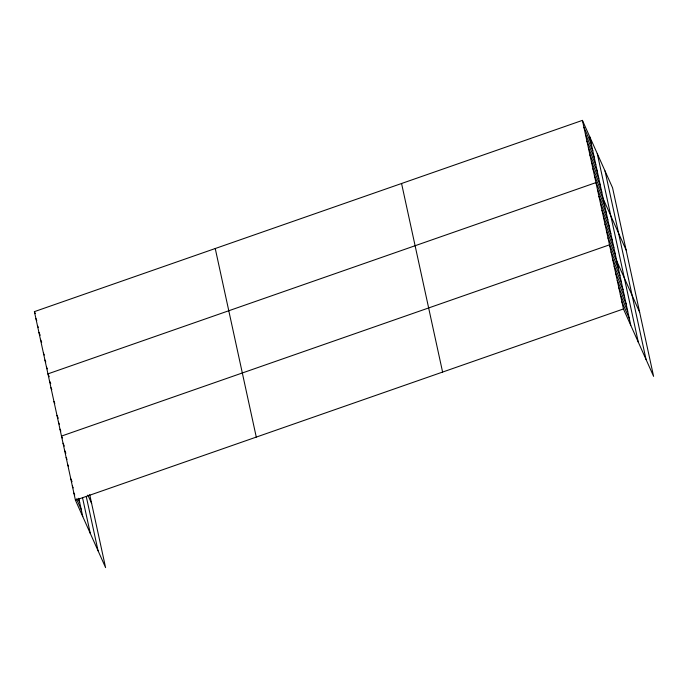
<?xml version="1.0" encoding="UTF-8"?>
<svg xmlns="http://www.w3.org/2000/svg" width="688" height="688" viewBox="0 0 688 688"><rect width="100%" height="100%" fill="white"/><g stroke="black" fill="none" stroke-linecap="round" stroke-linejoin="round"><path stroke-width="1.03" d="M89.707 494.612L105.591 567.617L75.439 500.202L34.4 311.638L582.409 120.383L612.561 187.798L653.6 376.362L623.448 308.955L582.409 120.383M75.439 500.202L623.448 308.955M583.914 127.297L591.25 143.706M585.419 134.212L592.755 150.62M586.924 141.126L594.26 157.526M588.429 148.04L595.765 164.441M589.934 154.955L597.27 171.355M591.439 161.869L598.775 178.269M592.944 168.784L600.28 185.184M594.449 175.698L601.785 192.098M626.106 250.019L595.954 182.612L47.945 373.868L49.235 376.757M597.459 189.527L604.795 205.927M598.964 196.441L606.3 212.841M600.469 203.356L607.805 219.756M601.974 210.27L609.31 226.67M603.479 217.184L610.815 233.585M604.976 224.099L612.32 240.499M606.481 231.013L613.825 247.413M607.986 237.928L615.33 254.328M639.651 312.249L609.491 244.842L61.481 436.089L62.35 438.024M611.047 251.963L618.383 268.363M612.595 259.084L619.931 275.492M614.143 266.213L621.479 282.613M615.691 273.334L623.036 289.734M617.248 280.455L624.584 296.863M618.796 287.584L626.132 303.984M620.344 294.705L627.68 311.105M621.892 301.826L629.236 318.234M34.4 311.638L35.26 313.565M35.905 318.553L36.765 320.479M37.41 325.467L38.27 327.393M38.915 332.381L40.205 335.271M40.42 339.296L41.71 342.185M43.43 353.125L44.29 355.051M44.935 360.039L45.795 361.965M46.44 366.953L47.3 368.88M49.45 380.782L50.74 383.672M50.955 387.697L51.815 389.623M53.956 401.517L54.825 403.452M56.966 415.346L58.265 418.244M58.471 422.26L59.34 424.195M59.976 429.174L60.845 431.109M87.875 495.085L91.642 503.504M63.038 443.218L64.328 446.108M64.586 450.339L65.876 453.237M66.134 457.46L66.994 459.395M67.682 464.589L68.551 466.516M70.787 478.831L72.077 481.729M72.335 485.96L73.195 487.887M77.95 498.499L79.67 502.36M73.883 493.081L74.751 495.007M76.471 498.869L81.227 509.481M605.036 170.959L646.066 359.532M597.279 153.622L638.309 342.185M589.745 136.792L630.784 325.355M401.568 183.498L442.599 372.062M215.241 248.523L256.28 437.095M86.327 496.848L98.057 550.778M82.551 497.82L90.3 533.441M78.785 498.293L82.775 516.611"/></g></svg>
